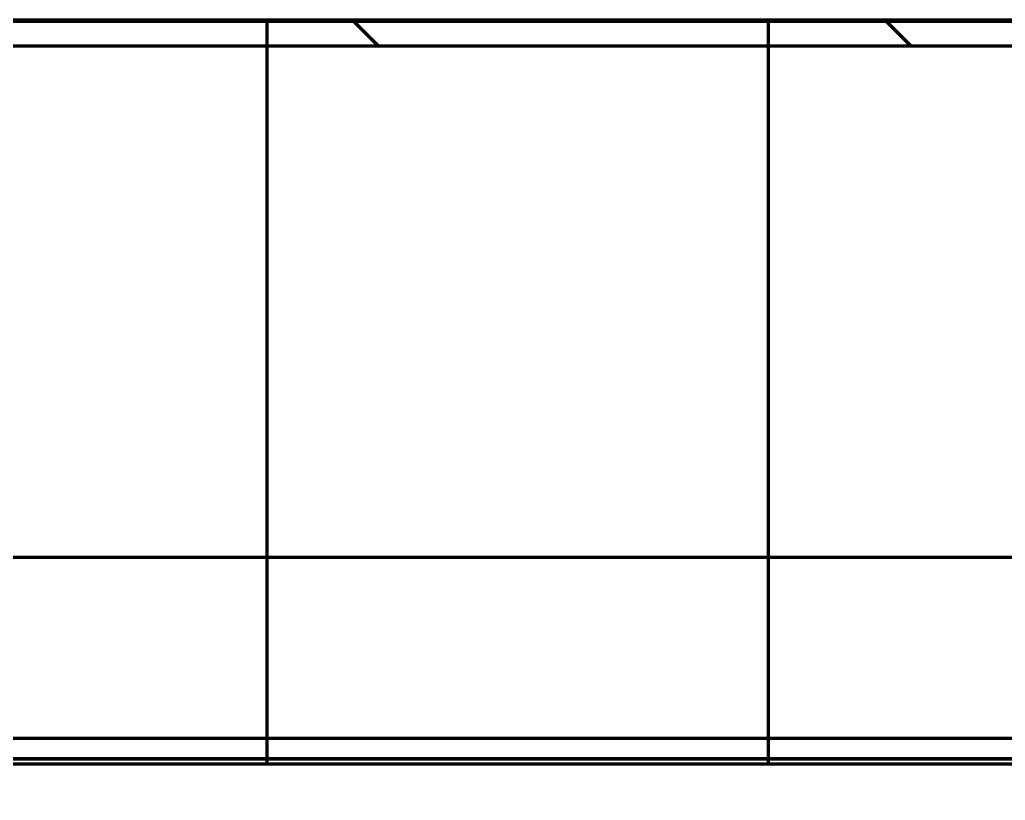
# Model space of a CAD drawing. Extents: x 0 to 1153, y 0 to 816.
# Drawn here: x 538.98 to 546.6, y 632.77 to 638.81 of the extents above; entities that cross this region are included whole.
import ezdxf

# ---------------------------------------------------------------- set-up
doc = ezdxf.new("R2010")
doc.units = 0
doc.header["$MEASUREMENT"] = 0
doc.layers.add('Arch', color=7, linetype='Continuous')

msp = doc.modelspace()

# ---------------------------------------------------------------- linework, layer by layer
at = {"layer": 'Arch', "color": 11, "linetype": 'Continuous', "lineweight": 211}
for p, q in [((540.893, 633.0526), (540.893, 638.7994)), ((541.7502, 638.6089), (541.5492, 638.81)), ((544.7665, 633.0526), (544.7665, 638.7994)), ((545.8672, 638.6089), (545.6661, 638.81)), ((917.9877, 634.6508), (110.871, 634.6508)), ((677.799, 633.0526), (492.5166, 633.0526))]:
    msp.add_line(p, q, dxfattribs=at)
for points in [[(113.9613, 576.9716), (487.7012, 576.9716), (487.7012, 638.81), (487.8917, 638.81), (683.1542, 638.81), (683.1542, 638.6089), (683.1542, 383.2543), (870.4898, 383.2543), (870.4898, 383.0531), (683.1542, 383.0531), (682.9636, 383.0637), (487.8917, 383.0637), (487.7012, 383.0637), (487.7012, 454.3002), (113.9613, 454.3002)], [(486.7698, 638.7994), (492.3155, 633.2538), (678.0001, 633.2538), (678.0001, 388.7152), (683.5457, 383.1696), (486.7698, 383.1696)], [(486.7698, 638.7994), (683.5457, 638.7994), (683.5457, 383.1696), (683.5457, 638.7994), (677.799, 633.0526), (492.5166, 633.0526), (492.5166, 388.9269), (486.7698, 383.1696), (492.3155, 388.7152), (678.0001, 388.7152), (492.3155, 388.7152), (492.3155, 633.2538), (678.0001, 633.2538), (683.5457, 638.7994), (486.7698, 638.7994), (492.5166, 633.0526), (492.5166, 388.9269)], [(683.1542, 383.2543), (683.0589, 383.2543), (682.9636, 383.2543), (487.8917, 383.2543), (487.8917, 638.6089), (682.9636, 638.6089), (682.9636, 383.2543)]]:
    msp.add_lwpolyline(points, dxfattribs=at)
msp.add_lwpolyline([(494.8343, 633.095), (494.8343, 631.6027), (494.8343, 633.095), (628.4912, 633.095)], close=True, dxfattribs=at)

doc.saveas('drawing.dxf')
